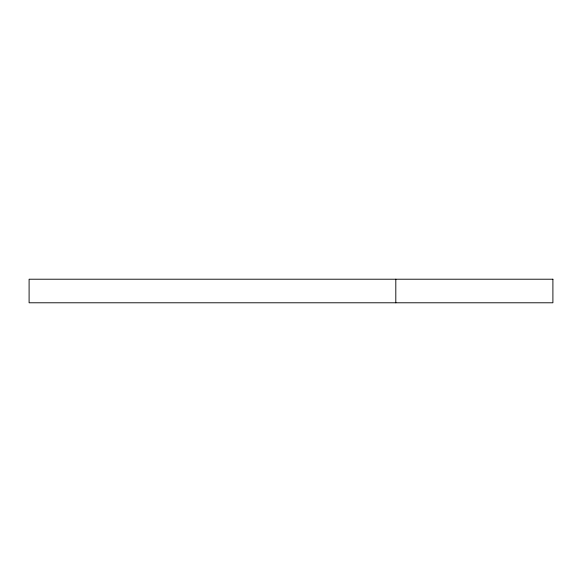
<?xml version="1.0" encoding="UTF-8"?>
<svg xmlns="http://www.w3.org/2000/svg" width="582" height="582" viewBox="0 0 582 582"><rect width="100%" height="100%" fill="white"/><g stroke="black" fill="none" stroke-linecap="round" stroke-linejoin="round"><path stroke-width="0.87" d="M395.811 279.215L395.811 302.786M552.9 279.215L29.1 279.215L29.1 302.786L552.9 302.786L552.9 279.215"/></g></svg>
